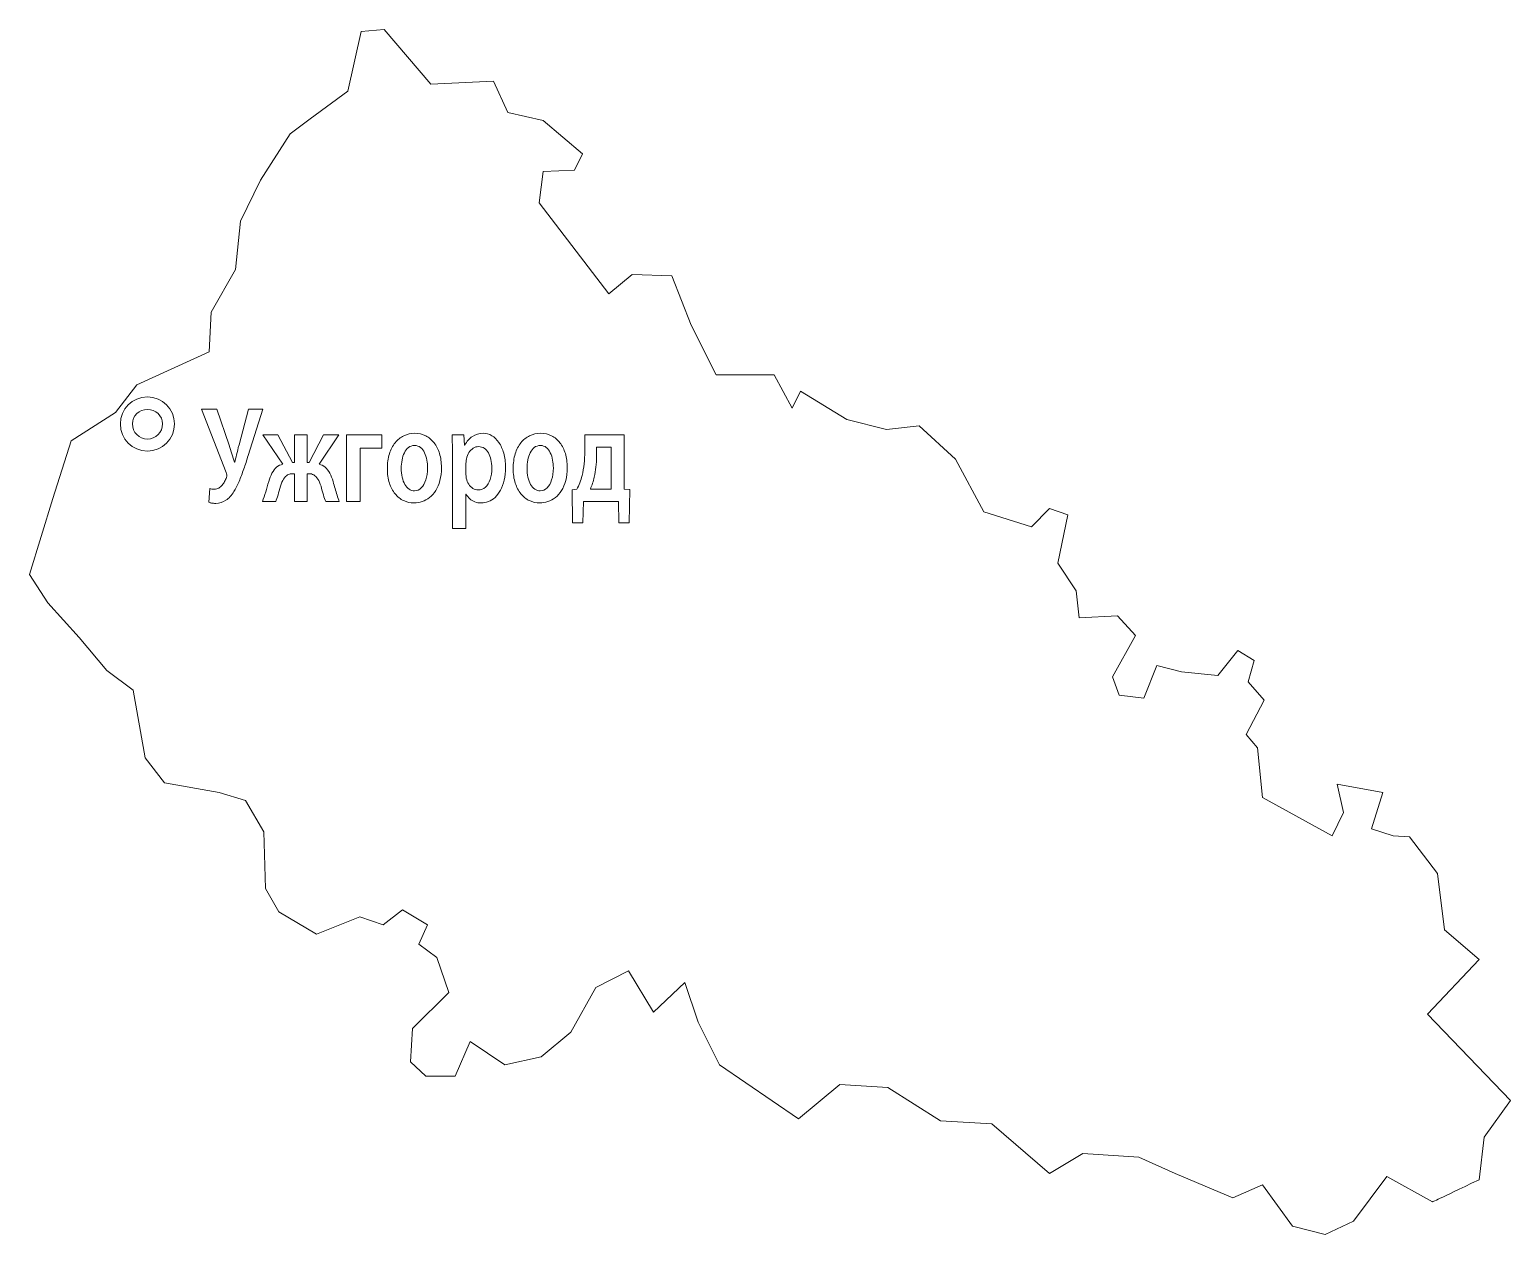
# Model space of a CAD drawing. Header units: millimetres. Extents: x -411 to 410, y -37 to 395.
# Drawn here: x -307.5 to -247.2, y 229.3 to 278.3 of the extents above; entities that cross this region are included whole.
import ezdxf

# ---------------------------------------------------------------- set-up
doc = ezdxf.new("R2010")
doc.units = ezdxf.units.MM
doc.header["$MEASUREMENT"] = 0
doc.layers.add('layer 1', color=7, linetype='Continuous')

msp = doc.modelspace()

# ---------------------------------------------------------------- linework, layer by layer
at = {"layer": 'layer 1', "color": 9, "lineweight": 20}
msp.add_open_spline([(-286.6091, 274.6457), (-286.6091, 274.6457), (-284.9994, 273.2909), (-284.9994, 273.2909), (-284.9994, 273.2909), (-284.9994, 273.2909), (-285.3316, 272.6269), (-285.3316, 272.6269), (-285.3316, 272.6269), (-285.3316, 272.6269), (-286.6091, 272.5759), (-286.6091, 272.5759), (-286.6091, 272.5759), (-286.6091, 272.5759), (-286.762, 271.2984), (-286.762, 271.2984), (-286.762, 271.2984), (-286.762, 271.2984), (-283.9264, 267.5941), (-283.9264, 267.5941), (-283.9264, 267.5941), (-283.9264, 267.5941), (-282.9807, 268.3854), (-282.9807, 268.3854), (-282.9807, 268.3854), (-282.9807, 268.3854), (-281.3712, 268.3348), (-281.3712, 268.3348), (-281.3712, 268.3348), (-281.3712, 268.3348), (-280.5793, 266.3161), (-280.5793, 266.3161), (-280.5793, 266.3161), (-280.5793, 266.3161), (-279.558, 264.2983), (-279.558, 264.2983), (-279.558, 264.2983), (-279.558, 264.2983), (-277.2066, 264.2983), (-277.2066, 264.2983), (-277.2066, 264.2983), (-277.2066, 264.2983), (-276.4657, 262.9441), (-276.4657, 262.9441), (-276.4657, 262.9441), (-276.4657, 262.9441), (-276.1336, 263.6341), (-276.1336, 263.6341), (-276.1336, 263.6341), (-276.1336, 263.6341), (-274.2424, 262.4838), (-274.2424, 262.4838), (-274.2424, 262.4838), (-274.2424, 262.4838), (-272.6328, 262.0756), (-272.6328, 262.0756), (-272.6328, 262.0756), (-272.6328, 262.0756), (-271.3048, 262.2289), (-271.3048, 262.2289), (-271.3048, 262.2289), (-271.3048, 262.2289), (-269.8232, 260.8744), (-269.8232, 260.8744), (-269.8232, 260.8744), (-269.8232, 260.8744), (-268.6736, 258.7278), (-268.6736, 258.7278), (-268.6736, 258.7278), (-268.6736, 258.7278), (-266.7319, 258.1156), (-266.7319, 258.1156), (-266.7319, 258.1156), (-266.7319, 258.1156), (-265.9914, 258.8556), (-265.9914, 258.8556), (-265.9914, 258.8556), (-265.9914, 258.8556), (-265.2498, 258.6005), (-265.2498, 258.6005), (-265.2498, 258.6005), (-265.2498, 258.6005), (-265.6588, 256.6332), (-265.6588, 256.6332), (-265.6588, 256.6332), (-265.6588, 256.6332), (-264.9174, 255.5092), (-264.9174, 255.5092), (-264.9174, 255.5092), (-264.9174, 255.5092), (-264.7897, 254.4109), (-264.7897, 254.4109), (-264.7897, 254.4109), (-264.7897, 254.4109), (-263.2313, 254.4871), (-263.2313, 254.4871), (-263.2313, 254.4871), (-263.2313, 254.4871), (-262.4903, 253.6954), (-262.4903, 253.6954), (-262.4903, 253.6954), (-262.4903, 253.6954), (-263.4365, 252.009), (-263.4365, 252.009), (-263.4365, 252.009), (-263.4365, 252.009), (-263.1547, 251.268), (-263.1547, 251.268), (-263.1547, 251.268), (-263.1547, 251.268), (-262.1591, 251.141), (-262.1591, 251.141), (-262.1591, 251.141), (-262.1591, 251.141), (-261.622, 252.4689), (-261.622, 252.4689), (-261.622, 252.4689), (-261.622, 252.4689), (-260.6253, 252.2131), (-260.6253, 252.2131), (-260.6253, 252.2131), (-260.6253, 252.2131), (-259.1437, 252.0598), (-259.1437, 252.0598), (-259.1437, 252.0598), (-259.1437, 252.0598), (-258.3264, 253.0822), (-258.3264, 253.0822), (-258.3264, 253.0822), (-258.3264, 253.0822), (-257.6617, 252.6735), (-257.6617, 252.6735), (-257.6617, 252.6735), (-257.6617, 252.6735), (-257.9173, 251.805), (-257.9173, 251.805), (-257.9173, 251.805), (-257.9173, 251.805), (-257.2534, 251.0633), (-257.2534, 251.0633), (-257.2534, 251.0633), (-257.2534, 251.0633), (-257.9941, 249.6591), (-257.9941, 249.6591), (-257.9941, 249.6591), (-257.9941, 249.6591), (-257.5337, 249.123), (-257.5337, 249.123), (-257.5337, 249.123), (-257.5337, 249.123), (-257.3301, 247.1037), (-257.3301, 247.1037), (-257.3301, 247.1037), (-257.3301, 247.1037), (-254.4941, 245.5457), (-254.4941, 245.5457), (-254.4941, 245.5457), (-254.4941, 245.5457), (-254.0333, 246.4901), (-254.0333, 246.4901), (-254.0333, 246.4901), (-254.0333, 246.4901), (-254.2899, 247.6399), (-254.2899, 247.6399), (-254.2899, 247.6399), (-254.2899, 247.6399), (-252.4239, 247.3083), (-252.4239, 247.3083), (-252.4239, 247.3083), (-252.4239, 247.3083), (-252.885, 245.8261), (-252.885, 245.8261), (-252.885, 245.8261), (-252.885, 245.8261), (-252.0157, 245.5457), (-252.0157, 245.5457), (-252.0157, 245.5457), (-252.0157, 245.5457), (-251.3508, 245.4942), (-251.3508, 245.4942), (-251.3508, 245.4942), (-251.3508, 245.4942), (-250.2023, 244.0124), (-250.2023, 244.0124), (-250.2023, 244.0124), (-250.2023, 244.0124), (-249.9211, 241.7132), (-249.9211, 241.7132), (-249.9211, 241.7132), (-249.9211, 241.7132), (-248.5156, 240.5118), (-248.5156, 240.5118), (-248.5156, 240.5118), (-248.5156, 240.5118), (-250.6101, 238.2899), (-250.6101, 238.2899), (-250.6101, 238.2899), (-250.6101, 238.2899), (-247.2384, 234.764), (-247.2384, 234.764), (-247.2384, 234.764), (-247.2384, 234.764), (-248.3106, 233.2826), (-248.3106, 233.2826), (-248.3106, 233.2826), (-248.3106, 233.2826), (-248.5156, 231.5449), (-248.5156, 231.5449), (-248.5156, 231.5449), (-250.2023, 230.7284), (-250.4056, 230.6509), (-250.4056, 230.6509), (-250.4056, 230.6509), (-250.4056, 230.6509), (-252.2713, 231.6727), (-252.2713, 231.6727), (-252.2713, 231.6727), (-252.2713, 231.6727), (-253.6254, 229.8582), (-253.6254, 229.8582), (-253.6254, 229.8582), (-253.6254, 229.8582), (-254.7745, 229.3221), (-254.7745, 229.3221), (-254.7745, 229.3221), (-254.7745, 229.3221), (-256.1033, 229.6539), (-256.1033, 229.6539), (-256.1033, 229.6539), (-256.1033, 229.6539), (-257.3301, 231.3406), (-257.3301, 231.3406), (-257.3301, 231.3406), (-257.3301, 231.3406), (-258.5309, 230.8035), (-258.5309, 230.8035), (-258.5309, 230.8035), (-258.5309, 230.8035), (-260.8806, 231.7998), (-260.8806, 231.7998), (-260.8806, 231.7998), (-260.8806, 231.7998), (-262.3628, 232.4651), (-262.3628, 232.4651), (-262.3628, 232.4651), (-262.3628, 232.4651), (-264.6363, 232.6191), (-264.6363, 232.6191), (-264.6363, 232.6191), (-264.6363, 232.6191), (-265.9914, 231.7998), (-265.9914, 231.7998), (-265.9914, 231.7998), (-265.9914, 231.7998), (-268.3413, 233.8183), (-268.3413, 233.8183), (-268.3413, 233.8183), (-268.3413, 233.8183), (-270.4366, 233.9458), (-270.4366, 233.9458), (-270.4366, 233.9458), (-270.4366, 233.9458), (-272.5824, 235.3), (-272.5824, 235.3), (-272.5824, 235.3), (-272.5824, 235.3), (-274.5239, 235.4275), (-274.5239, 235.4275), (-274.5239, 235.4275), (-274.5239, 235.4275), (-276.2106, 234.0236), (-276.2106, 234.0236), (-276.2106, 234.0236), (-276.2106, 234.0236), (-279.429, 236.2202), (-279.429, 236.2202), (-279.429, 236.2202), (-279.429, 236.2202), (-280.298, 237.9572), (-280.298, 237.9572), (-280.298, 237.9572), (-280.298, 237.9572), (-280.8343, 239.5664), (-280.8343, 239.5664), (-280.8343, 239.5664), (-280.8343, 239.5664), (-282.1113, 238.3657), (-282.1113, 238.3657), (-282.1113, 238.3657), (-282.1113, 238.3657), (-283.1342, 240.0523), (-283.1342, 240.0523), (-283.1342, 240.0523), (-283.1342, 240.0523), (-284.4625, 239.3627), (-284.4625, 239.3627), (-284.4625, 239.3627), (-284.4625, 239.3627), (-285.4846, 237.549), (-285.4846, 237.549), (-285.4846, 237.549), (-285.4846, 237.549), (-286.6851, 236.552), (-286.6851, 236.552), (-286.6851, 236.552), (-286.6851, 236.552), (-288.1671, 236.2202), (-288.1671, 236.2202), (-288.1671, 236.2202), (-288.1671, 236.2202), (-289.572, 237.1659), (-289.572, 237.1659), (-289.572, 237.1659), (-289.572, 237.1659), (-290.1856, 235.7596), (-290.1856, 235.7596), (-290.1856, 235.7596), (-290.1856, 235.7596), (-291.3859, 235.7596), (-291.3859, 235.7596), (-291.3859, 235.7596), (-291.3859, 235.7596), (-291.9995, 236.3477), (-291.9995, 236.3477), (-291.9995, 236.3477), (-291.9995, 236.3477), (-291.923, 237.7009), (-291.923, 237.7009), (-291.923, 237.7009), (-291.923, 237.7009), (-290.4409, 239.1588), (-290.4409, 239.1588), (-290.4409, 239.1588), (-290.4409, 239.1588), (-290.9263, 240.5889), (-290.9263, 240.5889), (-290.9263, 240.5889), (-290.9263, 240.5889), (-291.6672, 241.1258), (-291.6672, 241.1258), (-291.6672, 241.1258), (-291.6672, 241.1258), (-291.3094, 241.9178), (-291.3094, 241.9178), (-291.3094, 241.9178), (-291.3094, 241.9178), (-292.331, 242.531), (-292.331, 242.531), (-292.331, 242.531), (-292.331, 242.531), (-293.1236, 241.9178), (-293.1236, 241.9178), (-293.1236, 241.9178), (-293.1236, 241.9178), (-294.0695, 242.2497), (-294.0695, 242.2497), (-294.0695, 242.2497), (-294.0695, 242.2497), (-295.8316, 241.5337), (-295.8316, 241.5337), (-295.8316, 241.5337), (-295.8316, 241.5337), (-297.365, 242.4537), (-297.365, 242.4537), (-297.365, 242.4537), (-297.365, 242.4537), (-297.9018, 243.3985), (-297.9018, 243.3985), (-297.9018, 243.3985), (-297.9018, 243.3985), (-297.9772, 245.6986), (-297.9772, 245.6986), (-297.9772, 245.6986), (-297.9772, 245.6986), (-298.7188, 246.9762), (-298.7188, 246.9762), (-298.7188, 246.9762), (-298.7188, 246.9762), (-299.7916, 247.3083), (-299.7916, 247.3083), (-299.7916, 247.3083), (-299.7916, 247.3083), (-302.0149, 247.6918), (-302.0149, 247.6918), (-302.0149, 247.6918), (-302.0149, 247.6918), (-302.8069, 248.7133), (-302.8069, 248.7133), (-302.8069, 248.7133), (-302.8069, 248.7133), (-303.2915, 251.4728), (-303.2915, 251.4728), (-303.2915, 251.4728), (-303.2915, 251.4728), (-304.3651, 252.2646), (-304.3651, 252.2646), (-304.3651, 252.2646), (-304.3651, 252.2646), (-305.4896, 253.6184), (-305.4896, 253.6184), (-305.4896, 253.6184), (-305.4896, 253.6184), (-306.7663, 255.0238), (-306.7663, 255.0238), (-306.7663, 255.0238), (-306.7663, 255.0238), (-307.5072, 256.1734), (-307.5072, 256.1734), (-307.5072, 256.1734), (-307.5072, 256.1734), (-306.5622, 259.2647), (-306.5622, 259.2647), (-306.5622, 259.2647), (-306.5622, 259.2647), (-305.8207, 261.6151), (-305.8207, 261.6151), (-305.8207, 261.6151), (-305.8207, 261.6151), (-304.0072, 262.7653), (-304.0072, 262.7653), (-304.0072, 262.7653), (-304.0072, 262.7653), (-303.1381, 263.8894), (-303.1381, 263.8894), (-303.1381, 263.8894), (-303.1381, 263.8894), (-300.1998, 265.2433), (-300.1998, 265.2433), (-300.1998, 265.2433), (-300.1998, 265.2433), (-300.1237, 266.8529), (-300.1237, 266.8529), (-300.1237, 266.8529), (-300.1237, 266.8529), (-299.127, 268.5906), (-299.127, 268.5906), (-299.127, 268.5906), (-299.127, 268.5906), (-298.9229, 270.5572), (-298.9229, 270.5572), (-298.9229, 270.5572), (-298.9229, 270.5572), (-298.1054, 272.2181), (-298.1054, 272.2181), (-298.1054, 272.2181), (-298.1054, 272.2181), (-296.9041, 274.1082), (-296.9041, 274.1082), (-296.9041, 274.1082), (-296.9041, 274.1082), (-296.0869, 274.7221), (-296.0869, 274.7221), (-296.0869, 274.7221), (-296.0869, 274.7221), (-294.5542, 275.8461), (-294.5542, 275.8461), (-294.5542, 275.8461), (-294.5542, 275.8461), (-294.0179, 278.273), (-294.0179, 278.273), (-294.0179, 278.273), (-294.0179, 278.273), (-293.0726, 278.3495), (-293.0726, 278.3495), (-293.0726, 278.3495), (-293.0726, 278.3495), (-291.1819, 276.1267), (-291.1819, 276.1267), (-291.1819, 276.1267), (-291.1819, 276.1267), (-288.6262, 276.2547), (-288.6262, 276.2547), (-288.6262, 276.2547), (-288.6262, 276.2547), (-288.0397, 274.9775), (-288.0397, 274.9775), (-288.0397, 274.9775), (-288.0397, 274.9775), (-286.6091, 274.6457), (-286.6091, 274.6457)], degree=3, knots=[0, 0, 0, 0, 0.0082645, 0.0082645, 0.0082645, 0.0082645, 0.0165289, 0.0165289, 0.0165289, 0.0165289, 0.0247934, 0.0247934, 0.0247934, 0.0247934, 0.0330579, 0.0330579, 0.0330579, 0.0330579, 0.0413223, 0.0413223, 0.0413223, 0.0413223, 0.0495868, 0.0495868, 0.0495868, 0.0495868, 0.0578512, 0.0578512, 0.0578512, 0.0578512, 0.0661157, 0.0661157, 0.0661157, 0.0661157, 0.0743802, 0.0743802, 0.0743802, 0.0743802, 0.0826446, 0.0826446, 0.0826446, 0.0826446, 0.0909091, 0.0909091, 0.0909091, 0.0909091, 0.0991736, 0.0991736, 0.0991736, 0.0991736, 0.107438, 0.107438, 0.107438, 0.107438, 0.1157025, 0.1157025, 0.1157025, 0.1157025, 0.1239669, 0.1239669, 0.1239669, 0.1239669, 0.1322314, 0.1322314, 0.1322314, 0.1322314, 0.1404959, 0.1404959, 0.1404959, 0.1404959, 0.1487603, 0.1487603, 0.1487603, 0.1487603, 0.1570248, 0.1570248, 0.1570248, 0.1570248, 0.1652893, 0.1652893, 0.1652893, 0.1652893, 0.1735537, 0.1735537, 0.1735537, 0.1735537, 0.1818182, 0.1818182, 0.1818182, 0.1818182, 0.1900826, 0.1900826, 0.1900826, 0.1900826, 0.1983471, 0.1983471, 0.1983471, 0.1983471, 0.2066116, 0.2066116, 0.2066116, 0.2066116, 0.214876, 0.214876, 0.214876, 0.214876, 0.2231405, 0.2231405, 0.2231405, 0.2231405, 0.231405, 0.231405, 0.231405, 0.231405, 0.2396694, 0.2396694, 0.2396694, 0.2396694, 0.2479339, 0.2479339, 0.2479339, 0.2479339, 0.2561983, 0.2561983, 0.2561983, 0.2561983, 0.2644628, 0.2644628, 0.2644628, 0.2644628, 0.2727273, 0.2727273, 0.2727273, 0.2727273, 0.2809917, 0.2809917, 0.2809917, 0.2809917, 0.2892562, 0.2892562, 0.2892562, 0.2892562, 0.2975207, 0.2975207, 0.2975207, 0.2975207, 0.3057851, 0.3057851, 0.3057851, 0.3057851, 0.3140496, 0.3140496, 0.3140496, 0.3140496, 0.322314, 0.322314, 0.322314, 0.322314, 0.3305785, 0.3305785, 0.3305785, 0.3305785, 0.338843, 0.338843, 0.338843, 0.338843, 0.3471074, 0.3471074, 0.3471074, 0.3471074, 0.3553719, 0.3553719, 0.3553719, 0.3553719, 0.3636364, 0.3636364, 0.3636364, 0.3636364, 0.3719008, 0.3719008, 0.3719008, 0.3719008, 0.3801653, 0.3801653, 0.3801653, 0.3801653, 0.3884298, 0.3884298, 0.3884298, 0.3884298, 0.3966942, 0.3966942, 0.3966942, 0.3966942, 0.4049587, 0.4049587, 0.4049587, 0.4049587, 0.4132231, 0.4132231, 0.4132231, 0.4132231, 0.4214876, 0.4214876, 0.4214876, 0.4214876, 0.4297521, 0.4297521, 0.4297521, 0.4297521, 0.4380165, 0.4380165, 0.4380165, 0.4380165, 0.446281, 0.446281, 0.446281, 0.446281, 0.4545455, 0.4545455, 0.4545455, 0.4545455, 0.4628099, 0.4628099, 0.4628099, 0.4628099, 0.4710744, 0.4710744, 0.4710744, 0.4710744, 0.4793388, 0.4793388, 0.4793388, 0.4793388, 0.4876033, 0.4876033, 0.4876033, 0.4876033, 0.4958678, 0.4958678, 0.4958678, 0.4958678, 0.5041322, 0.5041322, 0.5041322, 0.5041322, 0.5123967, 0.5123967, 0.5123967, 0.5123967, 0.5206612, 0.5206612, 0.5206612, 0.5206612, 0.5289256, 0.5289256, 0.5289256, 0.5289256, 0.5371901, 0.5371901, 0.5371901, 0.5371901, 0.5454545, 0.5454545, 0.5454545, 0.5454545, 0.553719, 0.553719, 0.553719, 0.553719, 0.5619835, 0.5619835, 0.5619835, 0.5619835, 0.5702479, 0.5702479, 0.5702479, 0.5702479, 0.5785124, 0.5785124, 0.5785124, 0.5785124, 0.5867769, 0.5867769, 0.5867769, 0.5867769, 0.5950413, 0.5950413, 0.5950413, 0.5950413, 0.6033058, 0.6033058, 0.6033058, 0.6033058, 0.6115702, 0.6115702, 0.6115702, 0.6115702, 0.6198347, 0.6198347, 0.6198347, 0.6198347, 0.6280992, 0.6280992, 0.6280992, 0.6280992, 0.6363636, 0.6363636, 0.6363636, 0.6363636, 0.6446281, 0.6446281, 0.6446281, 0.6446281, 0.6528926, 0.6528926, 0.6528926, 0.6528926, 0.661157, 0.661157, 0.661157, 0.661157, 0.6694215, 0.6694215, 0.6694215, 0.6694215, 0.677686, 0.677686, 0.677686, 0.677686, 0.6859504, 0.6859504, 0.6859504, 0.6859504, 0.6942149, 0.6942149, 0.6942149, 0.6942149, 0.7024793, 0.7024793, 0.7024793, 0.7024793, 0.7107438, 0.7107438, 0.7107438, 0.7107438, 0.7190083, 0.7190083, 0.7190083, 0.7190083, 0.7272727, 0.7272727, 0.7272727, 0.7272727, 0.7355372, 0.7355372, 0.7355372, 0.7355372, 0.7438017, 0.7438017, 0.7438017, 0.7438017, 0.7520661, 0.7520661, 0.7520661, 0.7520661, 0.7603306, 0.7603306, 0.7603306, 0.7603306, 0.768595, 0.768595, 0.768595, 0.768595, 0.7768595, 0.7768595, 0.7768595, 0.7768595, 0.785124, 0.785124, 0.785124, 0.785124, 0.7933884, 0.7933884, 0.7933884, 0.7933884, 0.8016529, 0.8016529, 0.8016529, 0.8016529, 0.8099174, 0.8099174, 0.8099174, 0.8099174, 0.8181818, 0.8181818, 0.8181818, 0.8181818, 0.8264463, 0.8264463, 0.8264463, 0.8264463, 0.8347107, 0.8347107, 0.8347107, 0.8347107, 0.8429752, 0.8429752, 0.8429752, 0.8429752, 0.8512397, 0.8512397, 0.8512397, 0.8512397, 0.8595041, 0.8595041, 0.8595041, 0.8595041, 0.8677686, 0.8677686, 0.8677686, 0.8677686, 0.8760331, 0.8760331, 0.8760331, 0.8760331, 0.8842975, 0.8842975, 0.8842975, 0.8842975, 0.892562, 0.892562, 0.892562, 0.892562, 0.9008264, 0.9008264, 0.9008264, 0.9008264, 0.9090909, 0.9090909, 0.9090909, 0.9090909, 0.9173554, 0.9173554, 0.9173554, 0.9173554, 0.9256198, 0.9256198, 0.9256198, 0.9256198, 0.9338843, 0.9338843, 0.9338843, 0.9338843, 0.9421488, 0.9421488, 0.9421488, 0.9421488, 0.9504132, 0.9504132, 0.9504132, 0.9504132, 0.9586777, 0.9586777, 0.9586777, 0.9586777, 0.9669421, 0.9669421, 0.9669421, 0.9669421, 0.9752066, 0.9752066, 0.9752066, 0.9752066, 0.9834711, 0.9834711, 0.9834711, 0.9834711, 1, 1, 1, 1], dxfattribs=at)
at = {"layer": 'layer 1', "color": 7, "lineweight": 20}
msp.add_open_spline([(-302.7108, 261.199), (-302.0956, 261.199), (-301.6092, 261.6859), (-301.6092, 262.3011), (-301.6092, 262.3011), (-301.6092, 262.9157), (-302.0956, 263.4028), (-302.7108, 263.4028), (-302.7108, 263.4028), (-303.3254, 263.4028), (-303.8118, 262.9157), (-303.8118, 262.3011), (-303.8118, 262.3011), (-303.8118, 261.6859), (-303.3254, 261.199), (-302.7108, 261.199)], degree=3, knots=[0, 0, 0, 0, 0.2, 0.2, 0.2, 0.2, 0.4, 0.4, 0.4, 0.4, 0.6, 0.6, 0.6, 0.6, 1, 1, 1, 1], dxfattribs=at)
at = {"layer": 'layer 1', "color": 250, "lineweight": 20}
for points, knots in [([(-302.7108, 261.6862), (-302.3777, 261.6862), (-302.0956, 261.968), (-302.0956, 262.3014), (-302.0956, 262.3014), (-302.0956, 262.6347), (-302.3777, 262.8905), (-302.7108, 262.8905), (-302.7108, 262.8905), (-303.0443, 262.8905), (-303.3254, 262.6347), (-303.3254, 262.3014), (-303.3254, 262.3014), (-303.3254, 261.968), (-303.0443, 261.6862), (-302.7108, 261.6862)], [0, 0, 0, 0, 0.2, 0.2, 0.2, 0.2, 0.4, 0.4, 0.4, 0.4, 0.6, 0.6, 0.6, 0.6, 1, 1, 1, 1]), ([(-300.5134, 262.9017), (-300.5134, 262.9017), (-299.5063, 260.3282), (-299.5063, 260.3282), (-299.5063, 260.3282), (-299.4922, 260.2902), (-299.484, 260.2558), (-299.4818, 260.2261), (-299.4818, 260.2261), (-299.4788, 260.1955), (-299.484, 260.163), (-299.4974, 260.1277), (-299.4974, 260.1277), (-299.5159, 260.0738), (-299.5405, 260.0191), (-299.5694, 259.9634), (-299.5694, 259.9634), (-299.5984, 259.9077), (-299.6333, 259.8566), (-299.6734, 259.8083), (-299.6734, 259.8083), (-299.7135, 259.761), (-299.7588, 259.7229), (-299.8108, 259.6941), (-299.8108, 259.6941), (-299.8621, 259.6644), (-299.9193, 259.6496), (-299.9831, 259.6486), (-299.9831, 259.6486), (-300.0247, 259.6486), (-300.0611, 259.6506), (-300.0923, 259.6536), (-300.0923, 259.6536), (-300.1228, 259.6576), (-300.1502, 259.6626), (-300.1747, 259.6712), (-300.1747, 259.6712), (-300.1747, 259.6712), (-300.2149, 259.1197), (-300.2149, 259.1197), (-300.2149, 259.1197), (-300.1822, 259.103), (-300.1435, 259.091), (-300.0998, 259.0826), (-300.0998, 259.0826), (-300.0552, 259.0746), (-300.0002, 259.0696), (-299.9341, 259.0696), (-299.9341, 259.0696), (-299.7789, 259.0705), (-299.64, 259.1123), (-299.5182, 259.194), (-299.5182, 259.194), (-299.3964, 259.2766), (-299.2872, 259.3946), (-299.1899, 259.5487), (-299.1899, 259.5487), (-299.1171, 259.6675), (-299.0473, 259.8049), (-298.9812, 259.9637), (-298.9812, 259.9637), (-298.9151, 260.1215), (-298.8512, 260.2895), (-298.7896, 260.4696), (-298.7896, 260.4696), (-298.7279, 260.6488), (-298.6685, 260.8299), (-298.6106, 261.0137), (-298.6106, 261.0137), (-298.6106, 261.0137), (-298.0179, 262.902), (-298.0179, 262.902), (-298.0179, 262.902), (-298.0179, 262.902), (-298.5972, 262.902), (-298.5972, 262.902), (-298.5972, 262.902), (-298.5972, 262.902), (-298.9849, 261.4482), (-298.9849, 261.4482), (-298.9849, 261.4482), (-299.0228, 261.3006), (-299.0554, 261.1687), (-299.0837, 261.0517), (-299.0837, 261.0517), (-299.1119, 260.9348), (-299.1364, 260.8326), (-299.1587, 260.7463), (-299.1587, 260.7463), (-299.1587, 260.7463), (-299.1721, 260.7463), (-299.1721, 260.7463), (-299.1721, 260.7463), (-299.2055, 260.8577), (-299.239, 260.97), (-299.2738, 261.0833), (-299.2738, 261.0833), (-299.3087, 261.1975), (-299.3458, 261.3154), (-299.386, 261.437), (-299.386, 261.437), (-299.386, 261.437), (-299.894, 262.902), (-299.894, 262.902), (-299.894, 262.902), (-299.894, 262.902), (-300.5134, 262.902), (-300.5134, 262.902), (-300.5134, 262.902), (-300.5134, 262.902), (-300.5134, 262.9017), (-300.5134, 262.9017)], [0, 0, 0, 0, 0.0344828, 0.0344828, 0.0344828, 0.0344828, 0.0689655, 0.0689655, 0.0689655, 0.0689655, 0.1034483, 0.1034483, 0.1034483, 0.1034483, 0.137931, 0.137931, 0.137931, 0.137931, 0.1724138, 0.1724138, 0.1724138, 0.1724138, 0.2068966, 0.2068966, 0.2068966, 0.2068966, 0.2413793, 0.2413793, 0.2413793, 0.2413793, 0.2758621, 0.2758621, 0.2758621, 0.2758621, 0.3103448, 0.3103448, 0.3103448, 0.3103448, 0.3448276, 0.3448276, 0.3448276, 0.3448276, 0.3793103, 0.3793103, 0.3793103, 0.3793103, 0.4137931, 0.4137931, 0.4137931, 0.4137931, 0.4482759, 0.4482759, 0.4482759, 0.4482759, 0.4827586, 0.4827586, 0.4827586, 0.4827586, 0.5172414, 0.5172414, 0.5172414, 0.5172414, 0.5517241, 0.5517241, 0.5517241, 0.5517241, 0.5862069, 0.5862069, 0.5862069, 0.5862069, 0.6206897, 0.6206897, 0.6206897, 0.6206897, 0.6551724, 0.6551724, 0.6551724, 0.6551724, 0.6896552, 0.6896552, 0.6896552, 0.6896552, 0.7241379, 0.7241379, 0.7241379, 0.7241379, 0.7586207, 0.7586207, 0.7586207, 0.7586207, 0.7931034, 0.7931034, 0.7931034, 0.7931034, 0.8275862, 0.8275862, 0.8275862, 0.8275862, 0.862069, 0.862069, 0.862069, 0.862069, 0.8965517, 0.8965517, 0.8965517, 0.8965517, 0.9310345, 0.9310345, 0.9310345, 0.9310345, 1, 1, 1, 1]), ([(-298.009, 261.8601), (-298.009, 261.8601), (-297.2068, 260.6624), (-297.2068, 260.6624), (-297.2068, 260.6624), (-297.3004, 260.6448), (-297.3829, 260.6049), (-297.4549, 260.5418), (-297.4549, 260.5418), (-297.5262, 260.4796), (-297.5894, 260.3979), (-297.6421, 260.2985), (-297.6421, 260.2985), (-297.6955, 260.1982), (-297.7401, 260.0841), (-297.7772, 259.955), (-297.7772, 259.955), (-297.8188, 259.8148), (-297.8597, 259.6746), (-297.899, 259.5363), (-297.899, 259.5363), (-297.9391, 259.398), (-297.983, 259.268), (-298.0313, 259.1473), (-298.0313, 259.1473), (-298.0313, 259.1473), (-297.492, 259.1473), (-297.492, 259.1473), (-297.492, 259.1473), (-297.4594, 259.2225), (-297.4274, 259.3116), (-297.397, 259.4147), (-297.397, 259.4147), (-297.3665, 259.5177), (-297.3331, 259.6347), (-297.2959, 259.7656), (-297.2959, 259.7656), (-297.2588, 259.8863), (-297.2172, 259.9838), (-297.1704, 260.0599), (-297.1704, 260.0599), (-297.1229, 260.1351), (-297.0679, 260.1908), (-297.0055, 260.2261), (-297.0055, 260.2261), (-296.9432, 260.2614), (-296.8704, 260.279), (-296.7879, 260.2781), (-296.7879, 260.2781), (-296.7879, 260.2781), (-296.73, 260.2781), (-296.73, 260.2781), (-296.73, 260.2781), (-296.73, 260.2781), (-296.73, 259.1473), (-296.73, 259.1473), (-296.73, 259.1473), (-296.73, 259.1473), (-296.2042, 259.1473), (-296.2042, 259.1473), (-296.2042, 259.1473), (-296.2042, 259.1473), (-296.2042, 260.2781), (-296.2042, 260.2781), (-296.2042, 260.2781), (-296.2042, 260.2781), (-296.1462, 260.2781), (-296.1462, 260.2781), (-296.1462, 260.2781), (-296.0705, 260.279), (-296.0014, 260.2614), (-295.9398, 260.227), (-295.9398, 260.227), (-295.8774, 260.1927), (-295.8224, 260.137), (-295.7734, 260.0618), (-295.7734, 260.0618), (-295.7251, 259.9866), (-295.6828, 259.8882), (-295.6471, 259.7656), (-295.6471, 259.7656), (-295.6137, 259.6394), (-295.5818, 259.5233), (-295.5513, 259.4165), (-295.5513, 259.4165), (-295.5201, 259.3107), (-295.4882, 259.2206), (-295.4555, 259.1473), (-295.4555, 259.1473), (-295.4555, 259.1473), (-294.9029, 259.1473), (-294.9029, 259.1473), (-294.9029, 259.1473), (-294.9356, 259.2262), (-294.9653, 259.3098), (-294.9935, 259.3989), (-294.9935, 259.3989), (-295.0218, 259.488), (-295.0485, 259.5799), (-295.0752, 259.6737), (-295.0752, 259.6737), (-295.1019, 259.7684), (-295.1287, 259.8622), (-295.157, 259.955), (-295.157, 259.955), (-295.1926, 260.0841), (-295.2371, 260.1982), (-295.2898, 260.2985), (-295.2898, 260.2985), (-295.3434, 260.3979), (-295.4058, 260.4796), (-295.4785, 260.5418), (-295.4785, 260.5418), (-295.5506, 260.6049), (-295.6338, 260.6448), (-295.7274, 260.6624), (-295.7274, 260.6624), (-295.7274, 260.6624), (-294.9252, 261.8601), (-294.9252, 261.8601), (-294.9252, 261.8601), (-294.9252, 261.8601), (-295.5402, 261.8601), (-295.5402, 261.8601), (-295.5402, 261.8601), (-295.5402, 261.8601), (-296.1329, 260.7293), (-296.1329, 260.7293), (-296.1329, 260.7293), (-296.1329, 260.7293), (-296.2042, 260.7293), (-296.2042, 260.7293), (-296.2042, 260.7293), (-296.2042, 260.7293), (-296.2042, 261.8601), (-296.2042, 261.8601), (-296.2042, 261.8601), (-296.2042, 261.8601), (-296.73, 261.8601), (-296.73, 261.8601), (-296.73, 261.8601), (-296.73, 261.8601), (-296.73, 260.7293), (-296.73, 260.7293), (-296.73, 260.7293), (-296.73, 260.7293), (-296.8013, 260.7293), (-296.8013, 260.7293), (-296.8013, 260.7293), (-296.8013, 260.7293), (-297.3985, 261.8601), (-297.3985, 261.8601), (-297.3985, 261.8601), (-297.3985, 261.8601), (-298.009, 261.8601), (-298.009, 261.8601)], [0, 0, 0, 0, 0.025, 0.025, 0.025, 0.025, 0.05, 0.05, 0.05, 0.05, 0.075, 0.075, 0.075, 0.075, 0.1, 0.1, 0.1, 0.1, 0.125, 0.125, 0.125, 0.125, 0.15, 0.15, 0.15, 0.15, 0.175, 0.175, 0.175, 0.175, 0.2, 0.2, 0.2, 0.2, 0.225, 0.225, 0.225, 0.225, 0.25, 0.25, 0.25, 0.25, 0.275, 0.275, 0.275, 0.275, 0.3, 0.3, 0.3, 0.3, 0.325, 0.325, 0.325, 0.325, 0.35, 0.35, 0.35, 0.35, 0.375, 0.375, 0.375, 0.375, 0.4, 0.4, 0.4, 0.4, 0.425, 0.425, 0.425, 0.425, 0.45, 0.45, 0.45, 0.45, 0.475, 0.475, 0.475, 0.475, 0.5, 0.5, 0.5, 0.5, 0.525, 0.525, 0.525, 0.525, 0.55, 0.55, 0.55, 0.55, 0.575, 0.575, 0.575, 0.575, 0.6, 0.6, 0.6, 0.6, 0.625, 0.625, 0.625, 0.625, 0.65, 0.65, 0.65, 0.65, 0.675, 0.675, 0.675, 0.675, 0.7, 0.7, 0.7, 0.7, 0.725, 0.725, 0.725, 0.725, 0.75, 0.75, 0.75, 0.75, 0.775, 0.775, 0.775, 0.775, 0.8, 0.8, 0.8, 0.8, 0.825, 0.825, 0.825, 0.825, 0.85, 0.85, 0.85, 0.85, 0.875, 0.875, 0.875, 0.875, 0.9, 0.9, 0.9, 0.9, 0.925, 0.925, 0.925, 0.925, 0.95, 0.95, 0.95, 0.95, 1, 1, 1, 1]), ([(-294.6043, 261.8601), (-294.6043, 261.8601), (-294.6043, 259.1473), (-294.6043, 259.1473), (-294.6043, 259.1473), (-294.6043, 259.1473), (-294.0562, 259.1473), (-294.0562, 259.1473), (-294.0562, 259.1473), (-294.0562, 259.1473), (-294.0562, 261.3198), (-294.0562, 261.3198), (-294.0562, 261.3198), (-294.0562, 261.3198), (-293.1694, 261.3198), (-293.1694, 261.3198), (-293.1694, 261.3198), (-293.1694, 261.3198), (-293.1694, 261.8601), (-293.1694, 261.8601), (-293.1694, 261.8601), (-293.1694, 261.8601), (-294.6043, 261.8601), (-294.6043, 261.8601)], [0, 0, 0, 0, 0.1428571, 0.1428571, 0.1428571, 0.1428571, 0.2857143, 0.2857143, 0.2857143, 0.2857143, 0.4285714, 0.4285714, 0.4285714, 0.4285714, 0.5714286, 0.5714286, 0.5714286, 0.5714286, 0.7142857, 0.7142857, 0.7142857, 0.7142857, 1, 1, 1, 1]), ([(-291.8237, 261.9215), (-291.9879, 261.9205), (-292.1386, 261.888), (-292.2753, 261.8221), (-292.2753, 261.8221), (-292.4119, 261.7562), (-292.5307, 261.6615), (-292.6311, 261.5371), (-292.6311, 261.5371), (-292.7313, 261.4127), (-292.8086, 261.2623), (-292.8635, 261.085), (-292.8635, 261.085), (-292.9185, 260.9076), (-292.9459, 260.708), (-292.9467, 260.4843), (-292.9467, 260.4843), (-292.9459, 260.2652), (-292.9177, 260.0693), (-292.8627, 259.8966), (-292.8627, 259.8966), (-292.8078, 259.7239), (-292.7306, 259.5782), (-292.6318, 259.4575), (-292.6318, 259.4575), (-292.533, 259.3368), (-292.4179, 259.2449), (-292.2871, 259.1818), (-292.2871, 259.1818), (-292.1557, 259.1186), (-292.0131, 259.0871), (-291.8594, 259.0861), (-291.8594, 259.0861), (-291.7479, 259.0861), (-291.6387, 259.1038), (-291.5311, 259.1409), (-291.5311, 259.1409), (-291.4241, 259.1771), (-291.3231, 259.2319), (-291.2287, 259.3071), (-291.2287, 259.3071), (-291.1337, 259.3814), (-291.0505, 259.4761), (-290.9785, 259.5902), (-290.9785, 259.5902), (-290.9057, 259.7044), (-290.8492, 259.84), (-290.8084, 259.996), (-290.8084, 259.996), (-290.7668, 260.1519), (-290.746, 260.3293), (-290.7453, 260.5289), (-290.7453, 260.5289), (-290.746, 260.7359), (-290.772, 260.9244), (-290.8225, 261.0943), (-290.8225, 261.0943), (-290.8738, 261.2642), (-290.9473, 261.4108), (-291.0423, 261.5343), (-291.0423, 261.5343), (-291.1375, 261.6578), (-291.2503, 261.7525), (-291.3825, 261.8203), (-291.3825, 261.8203), (-291.5147, 261.8871), (-291.6618, 261.9205), (-291.8237, 261.9215)], [0, 0, 0, 0, 0.0555556, 0.0555556, 0.0555556, 0.0555556, 0.1111111, 0.1111111, 0.1111111, 0.1111111, 0.1666667, 0.1666667, 0.1666667, 0.1666667, 0.2222222, 0.2222222, 0.2222222, 0.2222222, 0.2777778, 0.2777778, 0.2777778, 0.2777778, 0.3333333, 0.3333333, 0.3333333, 0.3333333, 0.3888889, 0.3888889, 0.3888889, 0.3888889, 0.4444444, 0.4444444, 0.4444444, 0.4444444, 0.5, 0.5, 0.5, 0.5, 0.5555556, 0.5555556, 0.5555556, 0.5555556, 0.6111111, 0.6111111, 0.6111111, 0.6111111, 0.6666667, 0.6666667, 0.6666667, 0.6666667, 0.7222222, 0.7222222, 0.7222222, 0.7222222, 0.7777778, 0.7777778, 0.7777778, 0.7777778, 0.8333333, 0.8333333, 0.8333333, 0.8333333, 0.8888889, 0.8888889, 0.8888889, 0.8888889, 1, 1, 1, 1]), ([(-290.2952, 258.0445), (-290.2952, 258.0445), (-289.7471, 258.0445), (-289.7471, 258.0445), (-289.7471, 258.0445), (-289.7471, 258.0445), (-289.7471, 259.4482), (-289.7471, 259.4482), (-289.7471, 259.4482), (-289.7471, 259.4482), (-289.7382, 259.4482), (-289.7382, 259.4482), (-289.7382, 259.4482), (-289.7003, 259.3758), (-289.6512, 259.3117), (-289.5911, 259.2579), (-289.5911, 259.2579), (-289.5302, 259.204), (-289.4603, 259.1613), (-289.3816, 259.1316), (-289.3816, 259.1316), (-289.3036, 259.1019), (-289.219, 259.0871), (-289.1276, 259.0861), (-289.1276, 259.0861), (-289.0281, 259.0861), (-288.9301, 259.1056), (-288.835, 259.1437), (-288.835, 259.1437), (-288.7392, 259.1818), (-288.6493, 259.2384), (-288.5654, 259.3154), (-288.5654, 259.3154), (-288.4822, 259.3925), (-288.4079, 259.4891), (-288.344, 259.6051), (-288.344, 259.6051), (-288.2802, 259.7212), (-288.2297, 259.8567), (-288.194, 260.0127), (-288.194, 260.0127), (-288.1576, 260.1677), (-288.1391, 260.3441), (-288.1383, 260.54), (-288.1383, 260.54), (-288.1391, 260.7526), (-288.1635, 260.9429), (-288.2111, 261.1128), (-288.2111, 261.1128), (-288.2587, 261.2827), (-288.324, 261.4276), (-288.4079, 261.5482), (-288.4079, 261.5482), (-288.4919, 261.6689), (-288.5884, 261.7608), (-288.6983, 261.8249), (-288.6983, 261.8249), (-288.8083, 261.889), (-288.9263, 261.9205), (-289.0519, 261.9215), (-289.0519, 261.9215), (-289.2167, 261.9205), (-289.3623, 261.8788), (-289.4871, 261.7971), (-289.4871, 261.7971), (-289.6127, 261.7144), (-289.7159, 261.5965), (-289.7961, 261.4424), (-289.7961, 261.4424), (-289.7961, 261.4424), (-289.805, 261.4424), (-289.805, 261.4424), (-289.805, 261.4424), (-289.805, 261.4424), (-289.8317, 261.8602), (-289.8317, 261.8602), (-289.8317, 261.8602), (-289.8317, 261.8602), (-290.313, 261.8602), (-290.313, 261.8602), (-290.313, 261.8602), (-290.3086, 261.733), (-290.3041, 261.5947), (-290.3004, 261.447), (-290.3004, 261.447), (-290.2974, 261.2985), (-290.2952, 261.1351), (-290.2952, 260.9578), (-290.2952, 260.9578), (-290.2952, 260.9578), (-290.2952, 258.0445), (-290.2952, 258.0445)], [0, 0, 0, 0, 0.0416667, 0.0416667, 0.0416667, 0.0416667, 0.0833333, 0.0833333, 0.0833333, 0.0833333, 0.125, 0.125, 0.125, 0.125, 0.1666667, 0.1666667, 0.1666667, 0.1666667, 0.2083333, 0.2083333, 0.2083333, 0.2083333, 0.25, 0.25, 0.25, 0.25, 0.2916667, 0.2916667, 0.2916667, 0.2916667, 0.3333333, 0.3333333, 0.3333333, 0.3333333, 0.375, 0.375, 0.375, 0.375, 0.4166667, 0.4166667, 0.4166667, 0.4166667, 0.4583333, 0.4583333, 0.4583333, 0.4583333, 0.5, 0.5, 0.5, 0.5, 0.5416667, 0.5416667, 0.5416667, 0.5416667, 0.5833333, 0.5833333, 0.5833333, 0.5833333, 0.625, 0.625, 0.625, 0.625, 0.6666667, 0.6666667, 0.6666667, 0.6666667, 0.7083333, 0.7083333, 0.7083333, 0.7083333, 0.75, 0.75, 0.75, 0.75, 0.7916667, 0.7916667, 0.7916667, 0.7916667, 0.8333333, 0.8333333, 0.8333333, 0.8333333, 0.875, 0.875, 0.875, 0.875, 0.9166667, 0.9166667, 0.9166667, 0.9166667, 1, 1, 1, 1]), ([(-286.7034, 261.9215), (-286.8675, 261.9205), (-287.0183, 261.888), (-287.155, 261.8221), (-287.155, 261.8221), (-287.2916, 261.7562), (-287.4104, 261.6615), (-287.5107, 261.5371), (-287.5107, 261.5371), (-287.611, 261.4127), (-287.6883, 261.2623), (-287.7432, 261.085), (-287.7432, 261.085), (-287.7982, 260.9076), (-287.8256, 260.708), (-287.8263, 260.4843), (-287.8263, 260.4843), (-287.8256, 260.2652), (-287.7974, 260.0693), (-287.7424, 259.8966), (-287.7424, 259.8966), (-287.6875, 259.7239), (-287.6103, 259.5782), (-287.5115, 259.4575), (-287.5115, 259.4575), (-287.4127, 259.3368), (-287.2975, 259.2449), (-287.1668, 259.1818), (-287.1668, 259.1818), (-287.0354, 259.1186), (-286.8927, 259.0871), (-286.7391, 259.0861), (-286.7391, 259.0861), (-286.6276, 259.0861), (-286.5184, 259.1038), (-286.4107, 259.1409), (-286.4107, 259.1409), (-286.3038, 259.1771), (-286.2028, 259.2319), (-286.1084, 259.3071), (-286.1084, 259.3071), (-286.0134, 259.3814), (-285.9302, 259.4761), (-285.8582, 259.5902), (-285.8582, 259.5902), (-285.7854, 259.7044), (-285.7289, 259.84), (-285.6881, 259.996), (-285.6881, 259.996), (-285.6465, 260.1519), (-285.6257, 260.3293), (-285.625, 260.5289), (-285.625, 260.5289), (-285.6257, 260.7359), (-285.6517, 260.9244), (-285.7022, 261.0943), (-285.7022, 261.0943), (-285.7535, 261.2642), (-285.827, 261.4108), (-285.922, 261.5343), (-285.922, 261.5343), (-286.0171, 261.6578), (-286.13, 261.7525), (-286.2622, 261.8203), (-286.2622, 261.8203), (-286.3944, 261.8871), (-286.5415, 261.9205), (-286.7034, 261.9215)], [0, 0, 0, 0, 0.0555556, 0.0555556, 0.0555556, 0.0555556, 0.1111111, 0.1111111, 0.1111111, 0.1111111, 0.1666667, 0.1666667, 0.1666667, 0.1666667, 0.2222222, 0.2222222, 0.2222222, 0.2222222, 0.2777778, 0.2777778, 0.2777778, 0.2777778, 0.3333333, 0.3333333, 0.3333333, 0.3333333, 0.3888889, 0.3888889, 0.3888889, 0.3888889, 0.4444444, 0.4444444, 0.4444444, 0.4444444, 0.5, 0.5, 0.5, 0.5, 0.5555556, 0.5555556, 0.5555556, 0.5555556, 0.6111111, 0.6111111, 0.6111111, 0.6111111, 0.6666667, 0.6666667, 0.6666667, 0.6666667, 0.7222222, 0.7222222, 0.7222222, 0.7222222, 0.7777778, 0.7777778, 0.7777778, 0.7777778, 0.8333333, 0.8333333, 0.8333333, 0.8333333, 0.8888889, 0.8888889, 0.8888889, 0.8888889, 1, 1, 1, 1]), ([(-284.9119, 261.8602), (-284.9119, 261.8602), (-284.9119, 261.1806), (-284.9119, 261.1806), (-284.9119, 261.1806), (-284.9119, 261.0107), (-284.9208, 260.8436), (-284.9395, 260.6802), (-284.9395, 260.6802), (-284.9572, 260.5159), (-284.9855, 260.3562), (-285.0234, 260.2002), (-285.0234, 260.2002), (-285.0456, 260.1018), (-285.0753, 260.0062), (-285.1117, 259.9115), (-285.1117, 259.9115), (-285.1481, 259.8168), (-285.1905, 259.7276), (-285.2372, 259.6432), (-285.2372, 259.6432), (-285.2372, 259.6432), (-285.4289, 259.6265), (-285.4289, 259.6265), (-285.4289, 259.6265), (-285.4289, 259.6265), (-285.4111, 258.2784), (-285.4111, 258.2784), (-285.4111, 258.2784), (-285.4111, 258.2784), (-284.9922, 258.2784), (-284.9922, 258.2784), (-284.9922, 258.2784), (-284.9922, 258.2784), (-284.9654, 259.1474), (-284.9654, 259.1474), (-284.9654, 259.1474), (-284.9654, 259.1474), (-283.5394, 259.1474), (-283.5394, 259.1474), (-283.5394, 259.1474), (-283.5394, 259.1474), (-283.5215, 258.2784), (-283.5215, 258.2784), (-283.5215, 258.2784), (-283.5215, 258.2784), (-283.1027, 258.2784), (-283.1027, 258.2784), (-283.1027, 258.2784), (-283.1027, 258.2784), (-283.0759, 259.632), (-283.0759, 259.632), (-283.0759, 259.632), (-283.0759, 259.632), (-283.3077, 259.6432), (-283.3077, 259.6432), (-283.3077, 259.6432), (-283.3077, 259.6432), (-283.3077, 261.8602), (-283.3077, 261.8602), (-283.3077, 261.8602), (-283.3077, 261.8602), (-284.9119, 261.8602), (-284.9119, 261.8602)], [0, 0, 0, 0, 0.0588235, 0.0588235, 0.0588235, 0.0588235, 0.1176471, 0.1176471, 0.1176471, 0.1176471, 0.1764706, 0.1764706, 0.1764706, 0.1764706, 0.2352941, 0.2352941, 0.2352941, 0.2352941, 0.2941176, 0.2941176, 0.2941176, 0.2941176, 0.3529412, 0.3529412, 0.3529412, 0.3529412, 0.4117647, 0.4117647, 0.4117647, 0.4117647, 0.4705882, 0.4705882, 0.4705882, 0.4705882, 0.5294118, 0.5294118, 0.5294118, 0.5294118, 0.5882353, 0.5882353, 0.5882353, 0.5882353, 0.6470588, 0.6470588, 0.6470588, 0.6470588, 0.7058824, 0.7058824, 0.7058824, 0.7058824, 0.7647059, 0.7647059, 0.7647059, 0.7647059, 0.8235294, 0.8235294, 0.8235294, 0.8235294, 0.8823529, 0.8823529, 0.8823529, 0.8823529, 1, 1, 1, 1]), ([(-291.837, 261.4257), (-291.7434, 261.4248), (-291.6632, 261.3969), (-291.597, 261.3431), (-291.597, 261.3431), (-291.5302, 261.2883), (-291.476, 261.2168), (-291.4337, 261.1277), (-291.4337, 261.1277), (-291.3914, 261.0386), (-291.3602, 260.9401), (-291.3408, 260.8334), (-291.3408, 260.8334), (-291.3208, 260.7266), (-291.3111, 260.6198), (-291.3111, 260.5121), (-291.3111, 260.5121), (-291.3118, 260.3274), (-291.3342, 260.1649), (-291.3794, 260.0257), (-291.3794, 260.0257), (-291.424, 259.8864), (-291.4857, 259.7787), (-291.5651, 259.7007), (-291.5651, 259.7007), (-291.6446, 259.6227), (-291.7367, 259.5828), (-291.8414, 259.5819), (-291.8414, 259.5819), (-291.9238, 259.5828), (-291.9989, 259.606), (-292.065, 259.6515), (-292.065, 259.6515), (-292.1311, 259.6979), (-292.1875, 259.762), (-292.235, 259.8446), (-292.235, 259.8446), (-292.2818, 259.9282), (-292.3175, 260.0247), (-292.3427, 260.1361), (-292.3427, 260.1361), (-292.368, 260.2476), (-292.3806, 260.3692), (-292.3806, 260.501), (-292.3806, 260.501), (-292.3806, 260.6152), (-292.371, 260.7266), (-292.3502, 260.8362), (-292.3502, 260.8362), (-292.3294, 260.9448), (-292.2974, 261.0441), (-292.2544, 261.1323), (-292.2544, 261.1323), (-292.2106, 261.2214), (-292.1541, 261.292), (-292.0858, 261.3449), (-292.0858, 261.3449), (-292.0167, 261.3978), (-291.9335, 261.4248), (-291.837, 261.4257)], [0, 0, 0, 0, 0.0625, 0.0625, 0.0625, 0.0625, 0.125, 0.125, 0.125, 0.125, 0.1875, 0.1875, 0.1875, 0.1875, 0.25, 0.25, 0.25, 0.25, 0.3125, 0.3125, 0.3125, 0.3125, 0.375, 0.375, 0.375, 0.375, 0.4375, 0.4375, 0.4375, 0.4375, 0.5, 0.5, 0.5, 0.5, 0.5625, 0.5625, 0.5625, 0.5625, 0.625, 0.625, 0.625, 0.625, 0.6875, 0.6875, 0.6875, 0.6875, 0.75, 0.75, 0.75, 0.75, 0.8125, 0.8125, 0.8125, 0.8125, 0.875, 0.875, 0.875, 0.875, 1, 1, 1, 1]), ([(-289.7471, 260.7015), (-289.7471, 260.7294), (-289.7448, 260.7582), (-289.7419, 260.7879), (-289.7419, 260.7879), (-289.7382, 260.8176), (-289.7337, 260.8464), (-289.7292, 260.8742), (-289.7292, 260.8742), (-289.7091, 260.9754), (-289.6743, 261.0636), (-289.626, 261.1397), (-289.626, 261.1397), (-289.577, 261.2149), (-289.5183, 261.2744), (-289.4507, 261.3171), (-289.4507, 261.3171), (-289.3831, 261.3588), (-289.3111, 261.3802), (-289.2346, 261.3811), (-289.2346, 261.3811), (-289.1462, 261.3802), (-289.069, 261.3579), (-289.0014, 261.3124), (-289.0014, 261.3124), (-288.9345, 261.2679), (-288.8781, 261.2057), (-288.8327, 261.1267), (-288.8327, 261.1267), (-288.7875, 261.0469), (-288.7533, 260.955), (-288.7303, 260.8501), (-288.7303, 260.8501), (-288.7072, 260.7452), (-288.6954, 260.6328), (-288.6954, 260.5121), (-288.6954, 260.5121), (-288.6954, 260.333), (-288.7176, 260.1761), (-288.7615, 260.0424), (-288.7615, 260.0424), (-288.8053, 259.9078), (-288.8677, 259.8038), (-288.9501, 259.7286), (-288.9501, 259.7286), (-289.0326, 259.6543), (-289.1314, 259.6162), (-289.2479, 259.6153), (-289.2479, 259.6153), (-289.3274, 259.6162), (-289.4002, 259.6367), (-289.4663, 259.6775), (-289.4663, 259.6775), (-289.5324, 259.7184), (-289.5881, 259.775), (-289.6342, 259.8465), (-289.6342, 259.8465), (-289.681, 259.918), (-289.7136, 260.0006), (-289.7337, 260.0944), (-289.7337, 260.0944), (-289.7382, 260.125), (-289.7419, 260.1556), (-289.7441, 260.1872), (-289.7441, 260.1872), (-289.7463, 260.2178), (-289.7471, 260.2503), (-289.7471, 260.2838), (-289.7471, 260.2838), (-289.7471, 260.2838), (-289.7471, 260.7015), (-289.7471, 260.7015)], [0, 0, 0, 0, 0.0526316, 0.0526316, 0.0526316, 0.0526316, 0.1052632, 0.1052632, 0.1052632, 0.1052632, 0.1578947, 0.1578947, 0.1578947, 0.1578947, 0.2105263, 0.2105263, 0.2105263, 0.2105263, 0.2631579, 0.2631579, 0.2631579, 0.2631579, 0.3157895, 0.3157895, 0.3157895, 0.3157895, 0.3684211, 0.3684211, 0.3684211, 0.3684211, 0.4210526, 0.4210526, 0.4210526, 0.4210526, 0.4736842, 0.4736842, 0.4736842, 0.4736842, 0.5263158, 0.5263158, 0.5263158, 0.5263158, 0.5789474, 0.5789474, 0.5789474, 0.5789474, 0.6315789, 0.6315789, 0.6315789, 0.6315789, 0.6842105, 0.6842105, 0.6842105, 0.6842105, 0.7368421, 0.7368421, 0.7368421, 0.7368421, 0.7894737, 0.7894737, 0.7894737, 0.7894737, 0.8421053, 0.8421053, 0.8421053, 0.8421053, 0.8947368, 0.8947368, 0.8947368, 0.8947368, 1, 1, 1, 1]), ([(-286.7167, 261.4257), (-286.6231, 261.4248), (-286.543, 261.3969), (-286.4768, 261.3431), (-286.4768, 261.3431), (-286.41, 261.2883), (-286.3558, 261.2168), (-286.3135, 261.1277), (-286.3135, 261.1277), (-286.2711, 261.0386), (-286.2399, 260.9401), (-286.2206, 260.8334), (-286.2206, 260.8334), (-286.2006, 260.7266), (-286.1909, 260.6198), (-286.1909, 260.5121), (-286.1909, 260.5121), (-286.1916, 260.3274), (-286.2139, 260.1649), (-286.2592, 260.0257), (-286.2592, 260.0257), (-286.3038, 259.8864), (-286.3655, 259.7787), (-286.4449, 259.7007), (-286.4449, 259.7007), (-286.5244, 259.6227), (-286.6165, 259.5828), (-286.7212, 259.5819), (-286.7212, 259.5819), (-286.8036, 259.5828), (-286.8787, 259.606), (-286.9447, 259.6515), (-286.9447, 259.6515), (-287.0109, 259.6979), (-287.0673, 259.762), (-287.1148, 259.8446), (-287.1148, 259.8446), (-287.1616, 259.9282), (-287.1973, 260.0247), (-287.2225, 260.1361), (-287.2225, 260.1361), (-287.2478, 260.2476), (-287.2604, 260.3692), (-287.2604, 260.501), (-287.2604, 260.501), (-287.2604, 260.6152), (-287.2507, 260.7266), (-287.2299, 260.8362), (-287.2299, 260.8362), (-287.2091, 260.9448), (-287.1772, 261.0441), (-287.1342, 261.1323), (-287.1342, 261.1323), (-287.0903, 261.2214), (-287.0339, 261.292), (-286.9655, 261.3449), (-286.9655, 261.3449), (-286.8965, 261.3978), (-286.8133, 261.4248), (-286.7167, 261.4257)], [0, 0, 0, 0, 0.0625, 0.0625, 0.0625, 0.0625, 0.125, 0.125, 0.125, 0.125, 0.1875, 0.1875, 0.1875, 0.1875, 0.25, 0.25, 0.25, 0.25, 0.3125, 0.3125, 0.3125, 0.3125, 0.375, 0.375, 0.375, 0.375, 0.4375, 0.4375, 0.4375, 0.4375, 0.5, 0.5, 0.5, 0.5, 0.5625, 0.5625, 0.5625, 0.5625, 0.625, 0.625, 0.625, 0.625, 0.6875, 0.6875, 0.6875, 0.6875, 0.75, 0.75, 0.75, 0.75, 0.8125, 0.8125, 0.8125, 0.8125, 0.875, 0.875, 0.875, 0.875, 1, 1, 1, 1]), ([(-284.4307, 261.3533), (-284.4307, 261.3533), (-283.8424, 261.3533), (-283.8424, 261.3533), (-283.8424, 261.3533), (-283.8424, 261.3533), (-283.8424, 259.6543), (-283.8424, 259.6543), (-283.8424, 259.6543), (-283.8424, 259.6543), (-284.6847, 259.6543), (-284.6847, 259.6543), (-284.6847, 259.6543), (-284.6535, 259.7267), (-284.6238, 259.8047), (-284.5963, 259.8864), (-284.5963, 259.8864), (-284.5688, 259.9681), (-284.5443, 260.0526), (-284.5243, 260.1389), (-284.5243, 260.1389), (-284.4953, 260.2708), (-284.4723, 260.4072), (-284.4559, 260.5493), (-284.4559, 260.5493), (-284.4395, 260.6913), (-284.4307, 260.8343), (-284.4307, 260.9801), (-284.4307, 260.9801), (-284.4307, 260.9801), (-284.4307, 261.3533), (-284.4307, 261.3533)], [0, 0, 0, 0, 0.1111111, 0.1111111, 0.1111111, 0.1111111, 0.2222222, 0.2222222, 0.2222222, 0.2222222, 0.3333333, 0.3333333, 0.3333333, 0.3333333, 0.4444444, 0.4444444, 0.4444444, 0.4444444, 0.5555556, 0.5555556, 0.5555556, 0.5555556, 0.6666667, 0.6666667, 0.6666667, 0.6666667, 0.7777778, 0.7777778, 0.7777778, 0.7777778, 1, 1, 1, 1])]:
    msp.add_open_spline(points, degree=3, knots=knots, dxfattribs=at)

doc.saveas('drawing.dxf')
